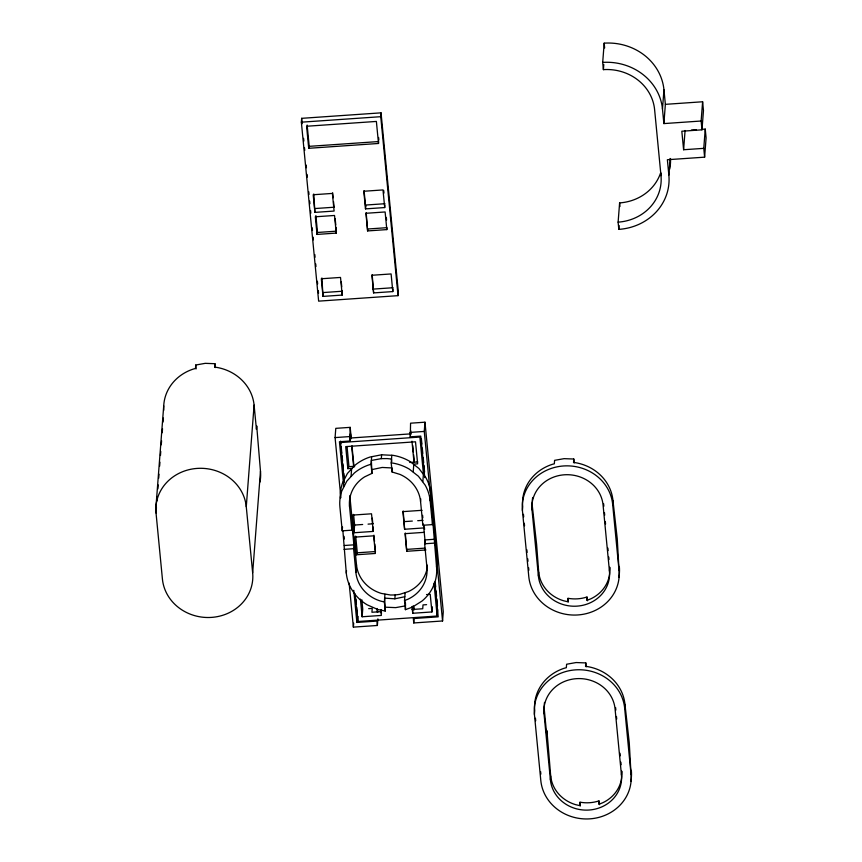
<?xml version="1.0" encoding="UTF-8"?>
<svg xmlns="http://www.w3.org/2000/svg" width="862" height="862" viewBox="0 0 862 862"><rect width="100%" height="100%" fill="white"/><g stroke="black" fill="none" stroke-linecap="round" stroke-linejoin="round"><path stroke-width="1.29" d="M155.903 507.524L163.715 405.916M163.769 410.269A45.32 41.527 4.4 0 1 193.433 369.022L195.469 368.494L195.739 365.035L205.242 363.333L214.94 363.71L214.67 367.169L216.782 367.406A45.32 41.527 4.4 0 1 254.096 405.118L256.434 429.362L256.704 425.893L260.475 471.245L252.663 572.853A45.32 41.527 4.4 0 1 211.535 617.397A45.32 41.527 4.4 0 1 162.422 579.081L156.033 512.965L156.442 507.61M156.959 500.93L157.272 496.921M157.886 488.894L158.199 484.886M158.705 478.205L159.017 474.186M159.632 466.17L159.944 462.161M160.461 455.47L160.763 451.462M161.28 444.781L161.593 440.762M162.207 432.746L162.519 428.737M163.026 422.046L163.338 418.038M252.663 572.853L246.273 506.727L254.096 405.118M301.366 122.178L301.657 118.331L381.047 112.847L398.33 291.809L398.028 295.655L318.638 301.14L301.366 122.178L380.756 116.693L381.047 112.847M308.715 148.296L308.865 146.368L378.655 141.551L378.504 143.469L308.715 148.296L306.592 126.251L376.382 121.434L378.504 143.469M314.899 212.386L313.197 194.747L332.398 193.422L334.1 211.061L314.899 212.386L313.79 193.961M336.385 231.167L336.234 233.096L317.033 234.421L317.184 232.492L336.385 231.167L336.018 227.396M342.117 290.623L342.214 295.073L323.013 296.399L321.903 277.952M340.878 497.654L335.081 437.594L335.792 428.349L350.187 427.358L351.2 437.864M343.453 487.105L344.046 479.401M384.894 204.994L384.7 207.559L365.499 208.884L365.79 205.037L384.991 203.712M352.407 522.48L351.815 530.173L342.214 530.841L342.505 526.994M343.442 483.226L339.434 441.732L349.907 441.01L350.187 427.358M349.907 441.01L350.468 433.694L350.963 438.877M351.071 476.093L351.664 468.389L347.839 468.659L347.989 466.73L354.691 466.267M367.772 229.001L386.973 227.676L386.822 229.604L367.621 230.93L366.188 212.634M404.806 596.719L394.861 598.81L384.646 598.12L385.228 611.05L377.847 609.509L367.126 604.812A45.32 41.527 4.4 0 1 354.347 593.455L351.265 588.778A45.32 41.527 4.4 0 1 346.298 573.155L342.893 530.96M351.815 530.173L349.519 506.371L350.112 498.678A35.676 32.691 4.4 0 1 349.972 495.467M346.298 573.155L346.492 570.59M373.127 526.984L373.224 531.423L354.023 532.748L354.616 525.055L353.592 514.398M385.228 611.05L384.355 601.967L380.735 601.116A35.676 32.691 4.4 0 1 355.898 572.487L353.603 548.685L354.196 540.991M393.007 289.007L392.803 291.582L373.612 292.908L372.179 274.612M356.157 554.794L354.454 537.155L373.655 535.83L375.358 553.469L356.157 554.794L356.297 552.865L375.498 551.54M355.898 572.487L356.491 564.793L350.112 498.678M377.879 618.873L377.373 625.478L353.377 627.127L353.679 623.172M377.373 625.478L376.953 621.071L356.89 622.45L357.353 616.362M437.648 609.606L437.153 616.018L357.762 621.502L358.161 616.373M349.519 506.371A35.676 32.691 4.4 0 1 364.551 476.901L371.942 473.389L371.059 464.306L371.651 456.601M371.942 473.389L371.36 460.448L381.327 458.638L387.253 458.584L391.52 459.058L391.768 461.655M380.821 610.145L381.338 615.436L362.137 616.761L362.73 609.068L361.835 599.78M381.327 458.638L381.629 454.791L393.438 455.395A45.32 41.527 4.4 0 1 409.924 461.45L418.986 468.529L425.785 477.483A45.32 41.527 4.4 0 1 430.741 493.107L437.131 559.222A45.32 41.527 4.4 0 1 437.271 564.664M405.108 592.873L404.515 600.577L405.388 609.66L412.381 607.128L422.057 601.019A45.32 41.527 4.4 0 0 432.498 588.056L434.631 583.014A45.32 41.527 4.4 0 0 436.538 566.927L432.746 520.756L432.455 524.602L422.854 525.27L420.559 501.468A35.676 32.691 4.4 0 0 400.065 474.445L392.102 471.999L391.219 462.905L391.811 455.211M392.102 471.999L392.393 468.141M384.355 601.967L384.948 594.263M394.861 598.81L395.162 594.963L399.774 594.36L408.513 591.537A35.676 32.691 4.4 0 0 427.132 568.414M424.761 477.613L420.753 436.107L410.29 436.84L410.571 423.188L424.977 422.197L443.273 611.74L442.562 620.974L413.76 622.957L413.34 618.55L438.198 616.836L434.836 582.033M410.29 436.84L410.754 430.741M423.813 527.932L404.612 529.257L403.179 510.961M425.947 549.967L406.745 551.292L405.312 532.996M413.21 471.805L413.803 464.101L417.628 463.842L415.506 441.797L345.705 446.624L347.839 468.659M405.388 609.66L405.593 607.096M430.192 492.838L424.266 431.431L424.977 422.197M420.559 501.468L420.753 498.904M422.843 481.621L423.436 473.917L419.88 437.056L340.479 442.54L344.294 482.03M432.325 606.816L431.927 611.945L412.726 613.27L412.392 606.309M413.76 622.957L414.169 617.688M404.515 600.577L407.92 599.241A35.676 32.691 4.4 0 0 426.938 567.584L424.643 543.782L424.934 539.935L434.534 539.267M432.455 524.602L430.16 500.8L430.741 493.107M426.938 567.584L427.132 565.019M436.538 566.927L437.131 559.222M573.79 459.026L573.532 462.485L575.644 462.722A45.32 41.527 4.4 0 1 612.947 500.434L617.257 538.847L619.035 570.407A45.32 41.527 4.4 0 1 577.917 614.951A45.32 41.527 4.4 0 1 528.794 576.635L522.415 510.519L522.706 506.673A45.32 41.527 4.4 0 1 552.283 464.338L554.331 463.81L554.589 460.351L564.093 458.659L573.79 459.026L574.167 462.894M532.307 506.005L536.617 544.418L538.696 572.12A35.676 32.691 4.4 0 0 563.532 600.749L567.638 601.719L568.327 598.347A35.676 32.691 4.4 0 0 586.71 597.086L586.839 600.394L590.718 598.874A35.676 32.691 4.4 0 0 609.736 567.218L609.434 571.064A35.676 32.691 4.4 0 1 577.066 606.137A35.676 32.691 4.4 0 1 538.394 575.978L532.016 509.851L532.307 506.005A35.676 32.691 4.4 0 1 532.199 501.727M538.394 575.978L538.696 572.12M585.804 662.921L585.535 666.38L587.647 666.617A45.32 41.527 4.4 0 1 624.961 704.329L629.26 742.742L631.038 774.302A45.32 41.527 4.4 0 1 589.92 818.846A45.32 41.527 4.4 0 1 540.808 780.53L534.418 714.415L534.72 710.557A45.32 41.527 4.4 0 1 564.298 668.233L566.334 667.705L566.603 664.246L576.107 662.544L585.804 662.921L586.171 666.779M544.321 709.9L546.659 734.144L546.928 730.674L550.699 776.015A35.676 32.691 4.4 0 0 575.536 804.634L579.652 805.604L580.331 802.242A35.676 32.691 4.4 0 0 598.724 800.97L598.853 804.278L602.721 802.759A35.676 32.691 4.4 0 0 621.739 771.113L621.448 774.96A35.676 32.691 4.4 0 1 589.069 810.032A35.676 32.691 4.4 0 1 550.409 779.862L544.019 713.747L544.321 709.9A35.676 32.691 4.4 0 1 544.213 705.622M670.14 158.479L668.858 175.158A55.157 50.546 4.4 0 1 618.819 229.378L618.119 222.148A47.248 43.294 4.4 0 0 660.992 175.708L654.603 109.582A47.248 43.294 4.4 0 0 603.4 69.639L602.7 62.409L604.176 43.165A55.157 50.546 4.4 0 1 663.956 89.799L665.367 104.345L663.88 123.589L701.129 121.014L702.616 101.77L665.367 104.345M603.4 69.639L603.788 64.51M550.409 779.862L550.699 776.015M618.119 222.148L619.606 202.904A47.248 43.294 4.4 0 0 660.486 173.24M618.819 229.378L619.11 225.532M619.035 570.407L612.656 504.292L612.947 500.434M663.88 123.589L662.479 109.043L663.956 89.799M660.992 175.708L661.186 173.143M631.038 774.302L624.659 708.176L624.961 704.329M701.474 129.365L705.245 129.106L703.769 148.35L683.609 149.74L685.085 130.496M683.609 149.74L681.82 131.229L701.98 129.828L703.467 110.584L702.616 101.77M668.858 175.158L667.371 159.729L704.62 157.164L706.097 137.92L705.245 129.106M372.233 469.542L382.178 467.452L391.477 467.926M371.059 464.306L369.496 464.704A45.32 41.527 4.4 0 0 354.39 472.947L346.804 481.168L341.815 490.941A45.32 41.527 4.4 0 0 339.919 507.039L342.214 530.841M405.69 605.814L395.712 607.624L385.529 607.204M381.629 454.791L370.089 457.011A45.32 41.527 4.4 0 0 354.982 465.243L347.397 473.475L342.408 483.248A45.32 41.527 4.4 0 0 340.415 498.258M691.389 130.054L696.431 129.709M315.201 208.529L334.402 207.203M323.315 292.552L342.106 291.248M372.977 289.115L393.104 287.725M335.081 437.594L349.476 436.592M409.859 432.422L424.266 431.431M349.606 438.079L411.346 433.823M409.719 462.474L417.779 461.913M422.111 510.304L402.91 511.629L404.612 529.257M354.616 525.055L362.665 524.495M368.042 524.128L373.408 523.751M404.278 521.618L412.327 521.068M417.704 520.691L423.07 520.325M424.244 532.339L405.043 533.664L406.745 551.292M344.294 545.506L353.894 544.838L352.105 526.326M344.003 549.353L353.603 548.685M424.643 543.782L434.243 543.125M406.896 549.374L424.815 548.135M426.518 594.564L430.224 594.317L431.927 611.945M368.667 608.658L372.233 608.41L371.931 612.257L381.295 611.611M426.582 604.661L423.016 604.908L422.725 608.755L412.025 609.488M395.162 594.963L390.497 595.006L381.327 593.412A35.676 32.691 4.4 0 1 356.491 564.793M391.219 462.905L392.846 463.088A45.32 41.527 4.4 0 1 409.331 469.154L418.393 476.223L425.192 485.187A45.32 41.527 4.4 0 1 430.16 500.8M701.129 121.014L701.98 129.828M703.769 148.35L704.62 157.164M604.176 43.165L604.639 47.981M619.606 202.904L619.95 206.524M603.594 503.656L603.842 506.209M604.456 512.588L604.704 515.142M605.318 521.521L605.566 524.064M607.882 548.081L608.13 550.635M608.744 557.014L608.992 559.567M609.434 571.064L603.055 504.949A35.676 32.691 4.4 0 0 564.384 474.79A35.676 32.691 4.4 0 0 532.016 509.851M615.597 707.54L615.845 710.094M616.459 716.473L616.707 719.027M620.015 753.248L620.263 755.802M620.877 762.18L621.125 764.734M621.448 774.96L615.059 708.844A35.676 32.691 4.4 0 0 576.387 678.674A35.676 32.691 4.4 0 0 544.019 713.747M587.108 596.924L587.485 600.792M599.112 800.82L599.489 804.688M567.907 598.25L568.284 602.118M579.91 802.145L580.288 806.013M523.449 514.323L523.697 516.877M524.312 523.256L524.559 525.809M526.876 549.816L527.124 552.37M527.738 558.748L527.986 561.302M528.6 567.681L528.848 570.235M535.453 718.218L535.701 720.772M540.603 771.576L540.851 774.13M430.58 496.835L430.957 500.844M431.474 506.177L431.862 510.185M432.25 514.194L432.638 518.191M434.825 540.883L435.213 544.892M435.73 550.225L436.118 554.234M436.635 559.567L442.562 620.974M421.367 438.715L421.884 444.049M422.272 448.057L422.789 453.401M423.177 457.41L423.695 462.754M423.953 465.426L424.589 472.096M435.299 582.949L435.687 586.957M436.075 590.966L436.581 596.299M436.84 598.971L437.487 605.652M433.974 583.111L437.153 616.018M424.341 526.833L424.589 529.473M422.595 515.336L422.843 517.857M423.404 524.064L425.332 543.674M412.726 445.525L413.361 452.087M413.62 454.716L414.245 461.278M380.756 116.693L398.028 295.655M411.971 441.193L413.975 461.924M378.59 137.457L378.849 140.107M383.709 190.459L383.967 193.11M386.316 217.407L386.575 220.058M384.7 207.559L382.997 189.931L363.796 191.256L365.499 208.884M386.822 229.604L385.12 211.966L365.919 213.291L367.621 230.93M392.803 291.582L391.1 273.944L371.91 275.269L373.612 292.908M413.825 607.074L414.083 609.736M413.394 605.975L413.771 609.93M412.09 606.654L412.726 613.27M405.312 601.913L405.56 604.51M364.066 190.588L365.639 206.966M372.276 518.17L372.761 523.202M373.925 535.162L374.528 541.465M374.776 543.987L375.379 550.279M381.123 609.736L381.489 613.518M373.224 531.423L371.522 513.795L352.321 515.12L354.023 532.748M377.448 609.585L377.707 612.246M377.006 608.486L377.384 612.44M332.667 192.765L333.163 197.797M333.519 201.579L334.014 206.611M335.167 218.582L335.771 224.874M341.266 281.809L341.751 286.852M336.234 233.096L334.531 215.468L315.33 216.793L317.033 234.421M342.214 295.073L340.512 277.435L321.31 278.76L323.013 296.399M351.965 445.751L353.991 466.762M351.718 446.656L353.722 467.398M347.03 446.494L348.959 466.471M355.683 536.089L357.353 553.339M360.435 599.133L362.137 616.761M340.652 441.107L340.91 443.79M341.169 446.462L341.815 453.153M342.074 455.836L342.591 461.192M342.85 463.864L343.485 470.555M343.744 473.238L344.391 479.929M355.898 599.079L356.415 604.434M356.674 607.107L357.321 613.798M355.09 593.853L357.762 621.502M353.786 590.319L356.89 622.45M307.141 125.055L309.318 147.574M315.88 215.597L317.55 232.848M349.121 583.078L353.377 627.127M344.078 536.369L344.337 539.009M301.657 118.331L302.174 123.665M303.596 138.362L303.855 141.034M304.491 147.704L304.749 150.376M306.172 165.073L306.43 167.745M307.077 174.415L307.335 177.087M308.747 191.784L309.005 194.456M309.652 201.126L309.911 203.798M310.557 210.479L310.816 213.151M312.227 227.837L312.486 230.51M313.132 237.19L313.391 239.862M314.813 254.549L315.072 257.221M315.718 263.901L315.977 266.573M317.388 281.26L317.647 283.932M318.293 290.613L318.552 293.285M214.94 363.71L215.317 367.578M195.739 365.035L196.116 368.904M670.517 158.565A55.157 50.546 4.4 0 1 669.731 169.092M602.7 62.409A55.157 50.546 4.4 0 1 662.479 109.043M532.274 500.66A35.676 32.691 4.4 0 1 532.705 497.482M522.415 510.519A45.32 41.527 4.4 0 1 563.532 465.965A45.32 41.527 4.4 0 1 612.656 504.292M619.336 566.56A45.32 41.527 4.4 0 1 618.83 577.389M260.475 471.245A45.32 41.527 4.4 0 1 259.979 482.073M156.033 512.965A45.32 41.527 4.4 0 1 197.15 468.411A45.32 41.527 4.4 0 1 246.273 506.727M631.34 770.445A45.32 41.527 4.4 0 1 630.833 781.284M544.278 704.556A35.676 32.691 4.4 0 1 544.525 702.422M534.418 714.415A45.32 41.527 4.4 0 1 575.536 669.86A45.32 41.527 4.4 0 1 624.659 708.176M436.98 567.907A45.32 41.527 4.4 0 1 436.625 570.051"/></g></svg>
